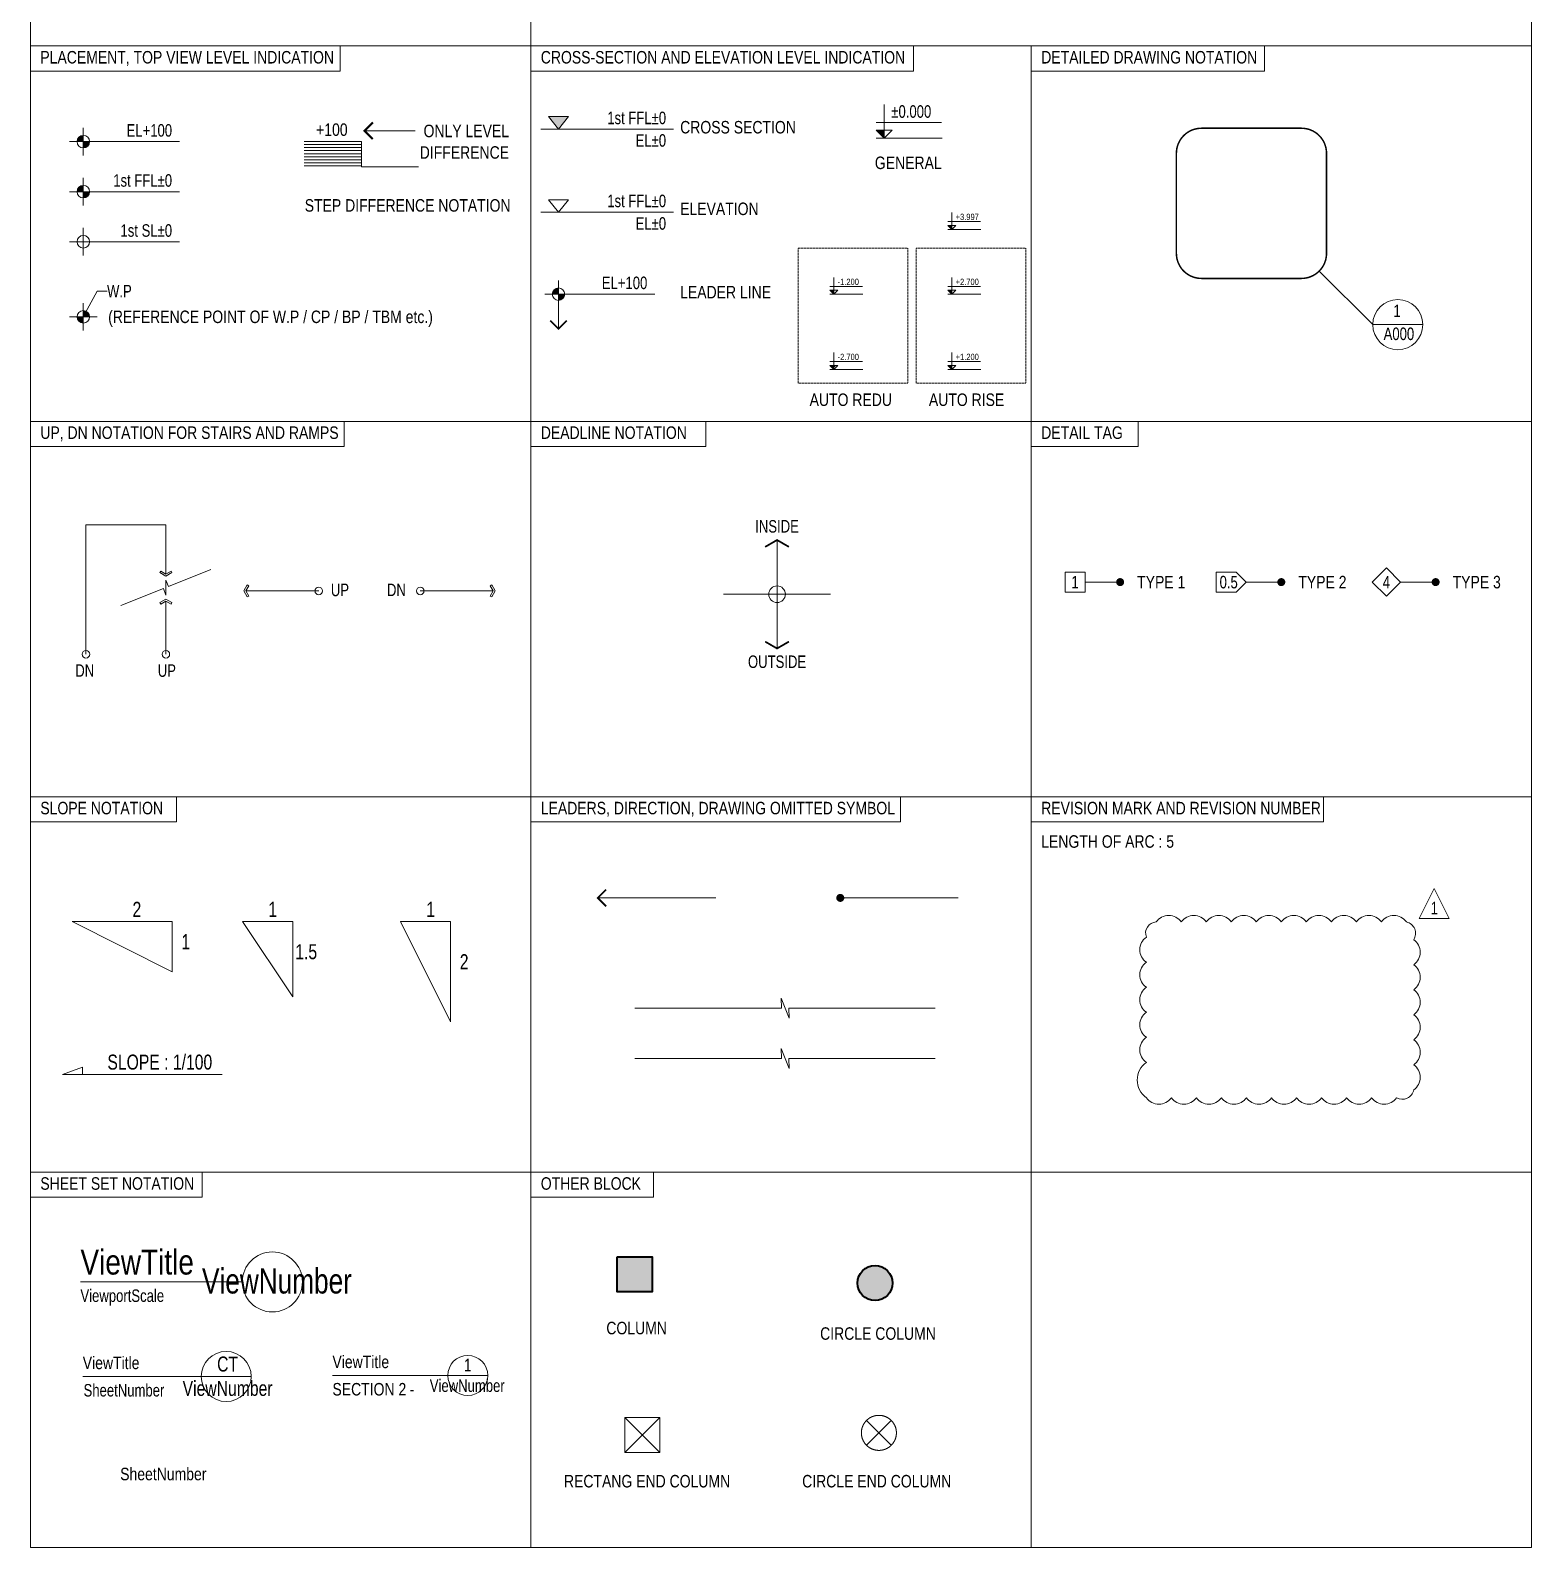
# Model space of a CAD drawing. Header units: millimetres. Extents: x -172050 to 1089997, y 452920 to 1051687.
# Drawn here: x -146596 to -116596, y 455829 to 486142 of the extents above; entities that cross this region are included whole.
import ezdxf
from ezdxf.enums import TextEntityAlignment as Align

# ---------------------------------------------------------------- set-up
doc = ezdxf.new("R2010")
doc.units = ezdxf.units.MM
doc.header["$MEASUREMENT"] = 0
doc.linetypes.add('DASHED', pattern=[3, 2, -1])
doc.linetypes.add('HIDDEN2', pattern=[4.762499999999999, 3.175, -1.5875])
for name, color, linetype, lineweight in [('NDC_FRAME', 7, 'Continuous', 20), ('NDC_S-COLUMN', 4, 'Continuous', 40), ('NDC_S_ANNO', 7, 'Continuous', 20), ('NDC_S_DIM', 1, 'Continuous', 15), ('NDC_S_HATCH COLUMN AND WALL', 251, 'Continuous', 13), ('NDC_S_HIDDEN', 8, 'HIDDEN2', 13), ('NDC_S_OPENING2', 9, 'DASHED', 13), ('NDC_S_SYMBOL', 1, 'Continuous', 15), ('NDC_S_TEXT SYMBOL', 7, 'Continuous', 20), ('NDC_S_THIN LINE', 8, 'Continuous', 9), ('NDC_S_VN TEXT', 7, 'Continuous', 20)]:
    doc.layers.add(name, color=color, linetype=linetype, lineweight=lineweight)
doc.layers.add('NDC_S_REVISION', color=18, linetype='Continuous', lineweight=20, plot=False)
doc.styles.add('NDC_ANNO', font='', dxfattribs={"width": 0.8})
doc.styles.add('NDC_DIM', font='', dxfattribs={"width": 0.75})
doc.styles.add('NDC_VIE TXT', font='arial.ttf', dxfattribs={"width": 0.8})
doc.styles.get('NDC_ANNO').set_extended_font_data('Dotum')
doc.styles.get('NDC_DIM').set_extended_font_data('Dotum')

# ---------------------------------------------------------------- blocks, each defined once
blk = doc.blocks.new('kata_block_CT')
at = {"layer": 'NDC_S_ANNO'}
blk.add_hatch(color=3, dxfattribs=at).paths.add_polyline_path([(0, 1.596954857557648), (-1.612010908633238, 1.596954857557648), (0, 0)])
at = {"layer": 'NDC_S_ANNO', "ltscale": 50}
h = blk.add_hatch(dxfattribs=at)
h.set_pattern_fill('ANSI31', color=256, scale=1.406250541793835, style=0)
h.set_pattern_definition([(45.00000000000001, (0, 5.456968210637569e-12), (-3.157122508925224, 3.157122508925225), [])])
h.paths.add_polyline_path([(0, 1.596954857557648), (0, 0), (1.612010908924276, 1.596954857557648)])
for p, q in [((-1.592704896858777, 3.140833880479477), (11.46947077315417, 3.140833880479477)), ((11.56125648126181, 5.456968210637569e-12), (-1.63869572513795, 5.456968210637569e-12))]:
    blk.add_line(p, q, dxfattribs=at)
for points in [[(0, 6.69495074864426), (0, 0)], [(0, 0), (-1.612010908924276, 1.596954857557648), (0, 1.596954857557648)], [(0, 0), (1.612010908924276, 1.596954857557648), (0, 1.596954857557648)]]:
    blk.add_lwpolyline(points, dxfattribs=at)
at = {"layer": 'NDC_S_ANNO', "color": 8, "ltscale": 50}
blk.add_lwpolyline([(0, 0), (-1.612010908633238, 1.596954857557648), (0, 1.596954857557648)], dxfattribs=at)
at = {"layer": 'NDC_S_TEXT SYMBOL', "color": 3, "style": 'NDC_ANNO', "width": 0.8}
blk.add_attdef('CT', (1.409564409346785, 4.068271311703938), '', height=2.5, dxfattribs=at)
blk = doc.blocks.new('*U173')
at = {"layer": 'NDC_S_ANNO'}
blk.add_line((0, 0), (-32.35554291820154, 0), dxfattribs=at)
blk.add_circle((6, -7.347880794884119e-16), 6, dxfattribs=at)
at = {"layer": 'NDC_S_TEXT SYMBOL', "color": 6, "linetype": 'ByBlock', "lineweight": -2, "style": 'NDC_VIE TXT', "width": 0.8, "flags": 8}
blk.add_attdef('VIEWTITLE', (-32.35554291820154, 1.470649532882817), '', height=5, dxfattribs=at)
at = {"layer": 'NDC_S_TEXT SYMBOL', "color": 0, "linetype": 'ByBlock', "lineweight": -2, "style": 'NDC_ANNO', "width": 0.8, "flags": 8}
blk.add_attdef('NO.', text='', height=5, dxfattribs=at).set_placement((6.916514236014336, 0.2785440091975027), align=Align.MIDDLE)
at = {"layer": 'NDC_S_TEXT SYMBOL', "color": 3, "lineweight": 25, "style": 'NDC_ANNO', "width": 0.8, "flags": 8}
blk.add_attdef('SCALE', (-32.35554291820154, -3.998868953555331), '', height=2.5, dxfattribs=at)
blk = doc.blocks.new('*U174')
at = {"layer": 'NDC_S_ANNO'}
blk.add_line((10, -6.123233995736766e-16), (-23.67175041808426, 0), dxfattribs=at)
blk.add_circle((5, -6.123233995736766e-16), 5, dxfattribs=at)
at = {"layer": 'NDC_S_TEXT SYMBOL', "color": 6, "linetype": 'ByBlock', "lineweight": -2, "style": 'NDC_VIE TXT', "width": 0.8, "flags": 8}
blk.add_attdef('VIEWTITLE', (-23.67175041808426, 1.470649532882817), '', height=2.5, dxfattribs=at)
at = {"layer": 'NDC_S_TEXT SYMBOL', "linetype": 'ByBlock', "lineweight": -2, "style": 'NDC_ANNO', "width": 0.8, "flags": 8}
for tag, p in [('CHITIET', (5.268843111116439, 2.490300879522692)), ('NO.', (5.268843111116439, -2.310829932335765))]:
    blk.add_attdef(tag, text='', height=3, dxfattribs=at).set_placement(p, align=Align.MIDDLE)
at = {"layer": 'NDC_S_TEXT SYMBOL', "color": 3, "lineweight": 25, "style": 'NDC_ANNO', "width": 0.8, "flags": 8}
blk.add_attdef('C/REF', (-23.50983268459007, -3.998868953555331), '', height=2.5, dxfattribs=at)
blk = doc.blocks.new('*U175')
at = {"layer": 'NDC_S_ANNO'}
blk.add_line((4, 0), (-27.04443883454456, 0), dxfattribs=at)
blk.add_circle((0, 0), 4, dxfattribs=at)
at = {"layer": 'NDC_S_TEXT SYMBOL', "color": 0, "linetype": 'ByBlock', "lineweight": -2, "style": 'NDC_VIE TXT', "width": 0.8}
blk.add_attdef('TITLE', (-27.04443883454456, 1.470649532882817), '', height=2.5, dxfattribs=at)
at = {"layer": 'NDC_S_TEXT SYMBOL', "linetype": 'ByBlock', "lineweight": -2, "style": 'NDC_ANNO', "width": 0.8}
blk.add_attdef('DETT', text='', height=2.5, dxfattribs=at).set_placement((0, 2.08916092661093), align=Align.MIDDLE)
at = {"layer": 'NDC_S_TEXT SYMBOL', "color": 6, "linetype": 'ByBlock', "lineweight": -2, "style": 'NDC_VIE TXT', "width": 0.8}
blk.add_attdef('SECTDET2', (-27.04443883454456, -3.998868953555327), '', height=2.5, dxfattribs=at)
at = {"layer": 'NDC_S_TEXT SYMBOL', "color": 3, "lineweight": 25, "style": 'NDC_VIE TXT', "width": 0.8, "flags": 8}
blk.add_attdef('C/REF', (-11.58663159167423, -3.998868953555326), '', height=2.5, dxfattribs=at)
at = {"layer": 'NDC_S_TEXT SYMBOL', "color": 3, "lineweight": 35, "style": 'NDC_ANNO', "width": 0.8}
blk.add_attdef('NUMBER', text='', height=2.5, dxfattribs=at).set_placement((-0.1082291598075997, -1.981368320581264), align=Align.MIDDLE)
blk = doc.blocks.new('Block Callout 3')
at = {"layer": 'NDC_S_TEXT SYMBOL', "color": 6, "ltscale": 0.005, "style": 'NDC_VIE TXT', "width": 0.8, "flags": 8}
blk.add_attdef('NUMBER', (0, 0), '', height=2.5, dxfattribs=at)
blk = doc.blocks.new('CD')
at = {"layer": 'NDC_S_ANNO'}
blk.add_hatch(color=3, dxfattribs=at).paths.add_polyline_path([(5.820766091346741e-10, 159.6954857552046), (-161.2010908627417, 159.6954857552046), (5.820766091346741e-10, -5.529727786779404e-10)])
at = {"layer": 'NDC_S_ANNO', "ltscale": 50}
h = blk.add_hatch(dxfattribs=at)
h.set_pattern_fill('ANSI31', color=256, scale=140.6250541793833, style=0)
h.set_pattern_definition([(45, (5.820766091346741e-10, 0), (-315.7122508925224, 315.7122508925224), [])])
h.paths.add_polyline_path([(5.820766091346741e-10, 159.6954857552046), (5.820766091346741e-10, -5.529727786779404e-10), (161.2010908930097, 159.6954857552046)])
for p, q in [((1156.125648126763, 0), (-163.8695725132129, 0)), ((-159.2704896852956, 314.0833880473947), (1146.947077315999, 314.0833880473947))]:
    blk.add_line(p, q, dxfattribs=at)
for points in [[(5.820766091346741e-10, 669.4950748638657), (5.820766091346741e-10, -5.529727786779404e-10)], [(5.820766091346741e-10, -5.529727786779404e-10), (-161.2010908627417, 159.6954857552046), (5.820766091346741e-10, 159.6954857552046)], [(5.820766091346741e-10, -5.529727786779404e-10), (161.2010908930097, 159.6954857552046), (5.820766091346741e-10, 159.6954857552046)]]:
    blk.add_lwpolyline(points, dxfattribs=at)
at = {"layer": 'NDC_S_TEXT SYMBOL', "color": 3, "style": 'NDC_DIM', "width": 0.7}
blk.add_attdef('COT', (153.9534816145897, 374.6377722059842), '', height=250, dxfattribs=at)
blk = doc.blocks.new('MARK-P1')
at = {"layer": 'NDC_S_ANNO'}
h = blk.add_hatch(color=256, dxfattribs=at)
h.paths.add_polyline_path([(0, 1.249999990686774, 0.4142135623730951), (-1.25, -9.313225746154785e-09), (0, -9.313225746154785e-09)])
h.paths.add_polyline_path([(1.25, -9.313225746154785e-09), (0, -9.313225746154785e-09), (0, -1.250000009313226, 0.4142135623730951)])
for p, q in [((-2.750000007450581, 0), (2.749999992549419, 0)), ((0, 2.75), (0, -2.75))]:
    blk.add_line(p, q, dxfattribs=at)
blk.add_circle((0, 0), 1.25, dxfattribs=at)
blk = doc.blocks.new('MARK-P2')
at = {"layer": 'NDC_S_ANNO'}
for p, q in [((-2.750000007450581, 0), (2.749999992549419, 0)), ((0, 2.750000001862645), (0, -2.75))]:
    blk.add_line(p, q, dxfattribs=at)
blk.add_circle((0, 0), 1.25, dxfattribs=at)
blk = doc.blocks.new('MARK-P3')
at = {"layer": 'NDC_S_ANNO'}
h = blk.add_hatch(color=256, dxfattribs=at)
h.paths.add_polyline_path([(1.249999992549419, -3.725290298461914e-09, 0.4142135623730951), (-7.450580596923828e-09, 1.24999999627471), (-7.450580596923828e-09, -3.725290298461914e-09)])
h.paths.add_polyline_path([(-7.450580596923828e-09, -1.25000000372529), (-7.450580596923828e-09, -3.725290298461914e-09), (-1.250000007450581, -3.725290298461914e-09, 0.4142135623730951)])
for p, q in [((2.75, 0), (-2.75, 0)), ((0, 2.75000000372529), (0, -2.74999999627471))]:
    blk.add_line(p, q, dxfattribs=at)
blk.add_circle((0, 0), 1.25, dxfattribs=at)
blk = doc.blocks.new('MARK4')
at = {"layer": 'NDC_S_ANNO'}
blk.add_line((-5, 0), (5, 0), dxfattribs=at)
blk.add_circle((0, 0), 5, dxfattribs=at)
blk = doc.blocks.new('A$C13D16E50')
at = {"layer": 'NDC_S_ANNO'}
blk.add_hatch(color=256, dxfattribs=at).paths.add_polyline_path([(0, 0), (-2, 2.5), (2, 2.5)])
blk.add_lwpolyline([(0, 0), (-2, 2.5), (2, 2.5)], close=True, dxfattribs=at)
blk = doc.blocks.new('cot')
at = {"layer": 'NDC_S_HATCH COLUMN AND WALL', "ltscale": 0.005}
h = blk.add_hatch(color=256, dxfattribs=at)
h.dxf.hatch_style = 1
h.paths.add_polyline_path([(-0.5000000004942454, 0.4999999990697175), (0.4999999995057546, 0.4999999990692841), (0.4999999994759795, -0.5000000009307168), (-0.5000000005240205, -0.5000000009302834)])
at = {"layer": 'NDC_S-COLUMN', "ltscale": 0.005}
blk.add_lwpolyline([(-0.5000000004942454, 0.4999999990697175), (0.4999999995057546, 0.4999999990692841), (0.4999999994759795, -0.5000000009307168), (-0.5000000005240205, -0.5000000009302834)], close=True, dxfattribs=at)
blk = doc.blocks.new('cottron')
at = {"layer": 'NDC_S_HATCH COLUMN AND WALL'}
h = blk.add_hatch(color=256, dxfattribs=at)
h.dxf.hatch_style = 1
h.paths.add_polyline_path([(-0.500000000509133, -9.304996773096263e-10, 1), (0.499999999490867, -9.304996773096263e-10, 1)])
at = {"layer": 'NDC_S-COLUMN', "ltscale": 0.005}
blk.add_circle((-5.091329580153565e-10, -9.304996774675049e-10), 0.5, dxfattribs=at)
blk = doc.blocks.new('cotdung')
at = {"layer": 'NDC_S_HIDDEN', "ltscale": 100}
for p, q in [((-0.5000000004942454, 0.4999999990697175), (0.4999999994759795, -0.5000000009307168)), ((0.4999999995057546, 0.4999999990692841), (-0.5000000005240205, -0.5000000009302834))]:
    blk.add_line(p, q, dxfattribs=at)
blk.add_lwpolyline([(-0.5000000004942454, 0.4999999990697175), (0.4999999995057546, 0.4999999990692841), (0.4999999994759795, -0.5000000009307168), (-0.5000000005240205, -0.5000000009302834)], close=True, dxfattribs=at)
blk = doc.blocks.new('cottrondung')
at = {"layer": 'NDC_S_HIDDEN', "ltscale": 100}
for p, q in [((-0.3535533911024067, 0.3535533896627742), (0.3535533900841407, -0.3535533915237735)), ((0.3535533900841408, 0.3535533896627742), (-0.3535533911024068, -0.3535533915237734))]:
    blk.add_line(p, q, dxfattribs=at)
blk.add_circle((-5.091329580153565e-10, -9.304996774675049e-10), 0.5, dxfattribs=at)

msp = doc.modelspace()

# ---------------------------------------------------------------- hatches: boundary and pattern name
at = {"layer": 'NDC_S_ANNO'}
h = msp.add_hatch(dxfattribs=at)
h.set_pattern_fill('LINE', color=8, scale=1000, angle=45, style=0)
h.set_pattern_definition([(45, (-4637570889.138605, -1496344001.230007), (-88.38834764831843, 88.38834764831843), [])])
h.paths.add_polyline_path([(-141126.2778343884, 483917.9700820256), (-139981.6453637806, 483917.9700820256), (-139981.6453637806, 483417.9700820256), (-141126.2778343884, 483417.9700820256)])

# ---------------------------------------------------------------- linework, layer by layer
at = {"layer": 'NDC_FRAME'}
for p, q in [((-146595.9951017317, 455829.1402185816), (-146595.9951017317, 500829.1402185816)), ((-136595.9951017317, 500829.1402185816), (-136595.9951017316, 455829.1402185816)), ((-116595.9951017317, 500829.1402185816), (-116595.9951017317, 455829.1402185816)), ((-146595.9951009866, 485829.1402185816), (-116595.9951002416, 485829.1402185816)), ((-140403.5966378259, 485329.1402187679), (-140403.5966378259, 485829.1402185817)), ((-128951.3408903065, 485329.1402187679), (-128951.3408903065, 485829.1402185817)), ((-126595.9951017316, 485829.1402185816), (-126595.9951017317, 455829.1402185816)), ((-121936.089361525, 485329.1402187679), (-121936.089361525, 485829.1402185816)), ((-146595.9950994965, 485329.1402185817), (-140403.5966378259, 485329.1402185817)), ((-136595.9951002416, 485329.1402185817), (-128951.3408903065, 485329.1402185817)), ((-126595.9951009866, 485329.1402185816), (-121936.089361525, 485329.1402185816)), ((-146595.9951002416, 478329.1402185816), (-116595.9950994965, 478329.1402185816)), ((-140325.9280113666, 477829.1402178365), (-140325.9280113666, 478329.1402176503)), ((-133095.9951002416, 477829.1402191404), (-133095.9951002416, 478329.1402189541)), ((-124460.2217448507, 477829.1402193267), (-124460.2217448507, 478329.1402191404)), ((-146595.9950987515, 477829.1402176503), (-140325.9280113666, 477829.1402176503)), ((-136595.9951002416, 477829.1402189541), (-133095.9951002416, 477829.1402189541)), ((-126595.9951002416, 477829.1402191404), (-124460.2217448507, 477829.1402191404)), ((-146595.9950994965, 470829.1402185816), (-116595.9950987514, 470829.1402185816)), ((-143673.8189864512, 470329.1402191404), (-143673.8189864512, 470829.1402189541)), ((-129211.3456033435, 470329.1402191404), (-129211.3456033435, 470829.1402189541)), ((-120753.6091470266, 470329.1402185816), (-120753.6091470266, 470829.1402183953)), ((-146595.9950980064, 470329.1402189541), (-143673.8189864512, 470329.1402189541)), ((-136595.9950980064, 470329.1402189541), (-129211.3456033435, 470329.1402189541)), ((-126595.9950980063, 470329.1402183953), (-120753.6091470266, 470329.1402183953)), ((-146595.9950987514, 463329.1402185816), (-116595.9950980064, 463329.1402185816)), ((-143160.6875666649, 462829.1402191404), (-143160.6875666649, 463329.1402189541)), ((-134144.9589990483, 462829.1402191404), (-134144.9589990483, 463329.1402189542)), ((-146595.9950972613, 462829.1402189541), (-143160.6875666649, 462829.1402189541)), ((-136595.9950972612, 462829.1402189542), (-134144.9589990483, 462829.1402189542)), ((-146595.9950980064, 455829.1402185816), (-116595.9950972613, 455829.1402185816))]:
    msp.add_line(p, q, dxfattribs=at)
at = {"layer": 'NDC_S_ANNO'}
for p, q in [((-139918.0479923514, 484135.5066176985), (-138902.89592019, 484135.5066176985)), ((-133742.0223082061, 484167.2536867795), (-136392.0223082061, 484167.2536867795)), ((-145263.5200221356, 483917.9700807218), (-143613.5200213906, 483917.9700810943)), ((-145263.5200221356, 482917.970080908), (-143613.5200206455, 482917.9700810943)), ((-133742.0223082061, 482508.889922509), (-136392.0223082061, 482508.889922509)), ((-145263.5200221356, 481917.970080908), (-143613.5200206455, 481917.9700810943)), ((-120841.6247127777, 481332.1745997775), (-119771.6737358099, 480262.2236216921)), ((-145263.5200221356, 480931.9206139554), (-145538.5200221356, 480417.970080908)), ((-145263.5200221356, 480931.9206139554), (-145063.5200221356, 480931.9206139554)), ((-135767.0223089512, 480871.8472213086), (-134117.0223082061, 480871.8472216811)), ((-136042.0223082061, 480177.2355706033), (-136042.0223082061, 480596.8472213086)), ((-145484.319819164, 476263.7482988197), (-143887.0267492053, 476263.7482988197)), ((-145484.319819164, 476263.7482988197), (-145484.319819164, 473676.8455904457)), ((-143887.0267492053, 476263.7482988197), (-143887.0267492053, 475278.909920204)), ((-131674.8061923761, 473792.7300849133), (-131674.8061931212, 475959.3967515178)), ((-125519.0608542677, 475118.5396256429), (-124819.0608535227, 475118.5396256429)), ((-121598.984904665, 475118.5396256429), (-122298.984904665, 475118.5396256429)), ((-119214.8768274416, 475118.5396256429), (-118514.8768274416, 475118.5396256429)), ((-143887.0596241471, 473676.8455904457), (-143887.0596234021, 474738.1377526108)), ((-140832.3817793545, 474941.79746234), (-142292.0051504192, 474941.7974627126)), ((-138805.199906629, 474941.79746234), (-137345.5765370545, 474941.7974627126)), ((-130607.680928566, 474876.0634183087), (-132741.9314554412, 474876.0634183087))]:
    msp.add_line(p, q, dxfattribs=at)
for points, const_width in [([(-139751.3813259331, 484302.1732848618), (-139918.0479923514, 484135.5066176985), (-139751.3813259331, 483968.8399512802)], 41.66666666666666), ([(-135875.3556410428, 480343.9022370216), (-136042.0223082061, 480177.2355706033), (-136208.6889746244, 480343.9022370216)], 35), ([(-131912.1458789785, 475822.3686208152), (-131674.8061938662, 475959.3967518904), (-131437.4665072639, 475822.3686200701)], 35), ([(-131912.1458804686, 473929.758217106), (-131674.8061946113, 473792.7300864034), (-131437.466508754, 473929.7582178511)], 35)]:
    msp.add_lwpolyline(points, dxfattribs=dict(at, const_width=const_width))
at = {"layer": 'NDC_S_ANNO', "linetype": 'HIDDEN2', "ltscale": 100, "const_width": 30}
msp.add_lwpolyline([(-120695.1781032806, 481685.7279904667, -0.4142135622276136), (-121195.1781040257, 481185.7279904667), (-123195.1781047707, 481185.7279904667, -0.414213562460384), (-123695.1781047707, 481685.7279904667), (-123695.1781032806, 483685.7279904667, -0.4142135622785321), (-123195.1781040257, 484185.7279904667), (-121195.1781040257, 484185.7279904667, -0.4142135624785692), (-120695.1781032806, 483685.7279904667)], format="xyb", close=True, dxfattribs=at)
at = {"layer": 'NDC_S_ANNO'}
for points in [[(-141126.2778343884, 483917.9700820256), (-139981.6453637806, 483917.9700820256), (-139981.6453637806, 483417.9700820256), (-138837.0128931729, 483417.9700820256)], [(-136042.0223082061, 482508.889922509), (-136242.0223082061, 482758.889922509), (-135842.0223082061, 482758.889922509), (-136042.0223082061, 482508.889922509)], [(-142987.0596241471, 475368.5143813971), (-143838.1465804097, 475028.0795991901), (-143887.0596241471, 475158.5143819932), (-143887.0596241471, 474858.5143819932), (-143935.9726678845, 474988.9491640512), (-144787.0596241471, 474648.5143818441)], [(-143784.2499267575, 475338.0253114286), (-143766.7499032137, 475307.714381862), (-143887.0596241471, 475238.5143816951), (-144007.0596244452, 475307.7964142445), (-143989.5596232531, 475338.107303578), (-143887.0267492053, 475278.909920204), (-143784.2499267575, 475338.0253114286)], [(-125919.0608535227, 475318.539623594), (-125519.0608542677, 475318.5396258291), (-125519.0608535227, 474918.5396254566), (-125919.0608535227, 474918.5396250841), (-125919.0608535227, 475318.539623594)], [(-122498.9849039199, 475318.5396248978), (-122298.984904665, 475118.5396256429), (-122498.9849031749, 474918.539624339), (-122898.9849031749, 474918.5396239665), (-122898.9849031749, 475318.5396224764), (-122498.9849039199, 475318.5396247116)], [(-119780.5622509051, 475118.5396241528), (-119497.7195402909, 475401.3823384923), (-119214.8768274416, 475118.5396256429), (-119497.7195395459, 474835.6969135386), (-119780.5622509051, 475118.5396241528)], [(-142232.8708503661, 475044.6071593571), (-142263.1817791876, 475062.1071825284), (-142332.3817793545, 474941.79746234), (-142263.0997468052, 474821.7974624145), (-142232.7888582167, 474839.2974628616), (-142291.9862408456, 474941.8303372819), (-142232.8708503661, 475044.6071593571)], [(-137404.6919275341, 475044.5742847878), (-137374.3809987125, 475062.0743079591), (-137305.1809985456, 474941.7645877707), (-137374.463031095, 474821.7645878452), (-137404.7739196834, 474839.2645882923), (-137345.5765370545, 474941.7974627126), (-137404.6919275341, 475044.5742847878)], [(-143784.2499267575, 474679.0034525577), (-143766.7499032137, 474709.3143821243), (-143887.0596241471, 474778.5143822912), (-144007.0596244452, 474709.2323497418), (-143989.5596232531, 474678.9214604083), (-143887.0267492053, 474738.1188437823), (-143784.2499267575, 474679.0034525577)], [(-145552.8544913111, 465279.487307351), (-145552.8544913111, 465429.4873075373), (-145952.8544913111, 465279.487307351), (-142761.6588394222, 465279.487307351)]]:
    msp.add_lwpolyline(points, dxfattribs=at)
at = {"layer": 'NDC_S_ANNO', "const_width": 80}
for points in [[(-124859.0608533737, 475118.5396260154, 1), (-124779.0608536717, 475118.5396260154, 1)], [(-121638.984904516, 475118.5396260154, 1), (-121558.984904814, 475118.5396260154, 1)], [(-118554.8768272926, 475118.5396260154, 1), (-118474.8768275906, 475118.5396260154, 1)]]:
    msp.add_lwpolyline(points, format="xyb", close=True, dxfattribs=at)
at = {"layer": 'NDC_S_ANNO'}
for points in [[(-143759.9084208784, 468335.3577734716), (-143759.9084208784, 467335.3577734716), (-145759.9084208784, 468335.3577734716)], [(-141353.4349213419, 468335.3577721677), (-141353.4349213419, 466835.3577721677), (-142353.4349213419, 468335.3577721677)], [(-138197.2563038645, 468335.3577734716), (-138197.2563038645, 466335.3577734716), (-139197.2563038645, 468335.3577734716)]]:
    msp.add_lwpolyline(points, close=True, dxfattribs=at)
for centre, radius in [((-140832.3817793545, 474941.79746234), 75), ((-138805.199906629, 474941.79746234), 75), ((-131674.8061931212, 474876.0634190537), 166.6666666666667), ((-145484.319819164, 473676.8455904457), 75), ((-143887.0596241471, 473676.8455904457), 75)]:
    msp.add_circle(centre, radius, dxfattribs=at)
at = {"layer": 'NDC_S_OPENING2', "ltscale": 10, "elevation": -5.332111246215604e-07}
for points in [[(-131253.7544977862, 481789.7479125123), (-129062.8134914424, 481789.7479125123), (-129062.8134914424, 479092.9027852776), (-131253.7544977862, 479092.9027852776)], [(-128894.8652732481, 481789.7479125123), (-126703.9242669043, 481789.7479125123), (-126703.9242669043, 479092.9027852776), (-128894.8652732481, 479092.9027852776)]]:
    msp.add_lwpolyline(points, close=True, dxfattribs=at)
at = {"layer": 'NDC_S_REVISION'}
msp.add_lwpolyline([(-118542.3938614758, 468999.1574051424), (-118842.3938614758, 468399.1574051424), (-118242.3938614758, 468399.1574051424)], close=True, dxfattribs=at)
msp.add_lwpolyline([(-124294.6892469422, 464817.9928022278, 0.52056705), (-123794.6892469422, 464817.9928022278, 0.52056705), (-123294.6892469422, 464817.9928022278, 0.52056705), (-122794.6892469422, 464817.9928022278, 0.52056705), (-122294.6892469422, 464817.9928022278, 0.52056705), (-121794.6892469422, 464817.9928022278, 0.52056705), (-121294.6892469422, 464817.9928022278, 0.52056705), (-120794.6892469422, 464817.9928022278, 0.52056705), (-120294.6892469422, 464817.9928022278, 0.52056705), (-119794.6892469422, 464817.9928022278, 0.52056705), (-119294.6892469422, 464817.9928022278, 0.52056705), (-118951.9908842444, 464975.29443953, 0.52056705), (-118951.9908842444, 465475.29443953, 0.52056705), (-118951.9908842444, 465975.29443953, 0.52056705), (-118951.9908842444, 466475.29443953, 0.52056705), (-118951.9908842444, 466975.29443953, 0.52056705), (-118951.9908842444, 467475.29443953, 0.52056705), (-118951.9908842444, 467975.29443953, 0.52056705), (-119098.6003641167, 468328.6849596577, 0.52056705), (-119598.6003641167, 468328.6849596577, 0.52056705), (-120098.6003641167, 468328.6849596577, 0.52056705), (-120598.6003641167, 468328.6849596577, 0.52056705), (-121098.6003641167, 468328.6849596577, 0.52056705), (-121598.6003641167, 468328.6849596577, 0.52056705), (-122098.6003641167, 468328.6849596577, 0.52056705), (-122598.6003641167, 468328.6849596577, 0.52056705), (-123098.6003641167, 468328.6849596577, 0.52056705), (-123598.6003641167, 468328.6849596577, 0.52056705), (-124098.6003641167, 468328.6849596577, 0.52056705), (-124294.6892469422, 468024.7738424833, 0.52056705), (-124294.6892469422, 467524.7738424833, 0.52056705), (-124294.6892469422, 467024.7738424833, 0.52056705), (-124294.6892469422, 466524.7738424833, 0.52056705), (-124294.6892469422, 466024.7738424833, 0.52056705), (-124294.6892469422, 465524.7738424833, 0.52056705)], format="xyb", close=True, dxfattribs=at)
at = {"layer": 'NDC_S_SYMBOL'}
for p, q in [((-135256.8143874183, 468809.9021275489), (-132901.3937718942, 468809.9021275489)), ((-130411.3444179072, 468809.9021275489), (-128055.9238023832, 468809.9021275489))]:
    msp.add_line(p, q, dxfattribs=at)
at = {"layer": 'NDC_S_SYMBOL', "const_width": 35}
msp.add_lwpolyline([(-135090.147721, 468643.2354609443), (-135256.8143874183, 468809.9021275489), (-135090.147721, 468976.5687943397)], dxfattribs=at)
at = {"layer": 'NDC_S_SYMBOL', "const_width": 80}
msp.add_lwpolyline([(-130451.3444177582, 468809.9021279214, 1), (-130371.3444180563, 468809.9021279214, 1)], format="xyb", close=True, dxfattribs=at)
at = {"layer": 'NDC_S_SYMBOL'}
for points in [[(-134513.6226303274, 466604.1446798844), (-131589.274804979, 466604.1446798844), (-131593.6226307745, 466804.1446798844), (-131433.6226298804, 466404.1446795118), (-131437.9704564209, 466604.1446798844), (-128513.6226303274, 466604.1446798844)], [(-134513.6226303274, 465604.1446798844), (-131589.274804979, 465604.1446798844), (-131593.6226307745, 465804.1446798844), (-131433.6226298804, 465404.1446795118), (-131437.9704564209, 465604.1446798844), (-128513.6226303274, 465604.1446798844)]]:
    msp.add_lwpolyline(points, dxfattribs=at)

# ---------------------------------------------------------------- block references
at = {"xscale": 700, "yscale": 700}
for name, p in [('cot', (-134521.3259361077, 461288.2202996835)), ('cotdung', (-134367.4000374384, 458082.6316446431))]:
    msp.add_blockref(name, p, dxfattribs=at)
at = {"xscale": 700, "yscale": 700, "zscale": 700}
for name, p in [('cottron', (-129717.2442199692, 461113.7709182011)), ('cottrondung', (-129639.9220737764, 458122.4135728147))]:
    msp.add_blockref(name, p, dxfattribs=at)
at = {"ltscale": 0.005}
ref = msp.add_blockref('Block Callout 3', (-144800.6014392338, 457175.2915767415), dxfattribs=dict(at, xscale=100, yscale=100, zscale=100))
ref.add_attrib('NUMBER', 'SheetNumber', (-144800.6014392338, 457175.2915767415), dxfattribs={"layer": 'NDC_S_TEXT SYMBOL', "color": 6, "ltscale": 0.005, "height": 250, "style": 'NDC_VIE TXT', "width": 0.8})
at = {"layer": 'NDC_S_ANNO', "xscale": 100, "yscale": 100, "zscale": 100}
for name, p in [('A$C13D16E50', (-136042.0223082061, 484167.2536867795)), ('MARK-P1', (-145538.5200213906, 483917.9700807218)), ('MARK-P1', (-145538.5200213906, 482917.970080908)), ('MARK-P2', (-145538.5200213906, 481917.970080908)), ('MARK-P1', (-136042.0223082061, 480871.8472213086)), ('MARK4', (-119271.6737358099, 480262.2236216921)), ('MARK-P3', (-145538.5200221356, 480417.970080908))]:
    msp.add_blockref(name, p, dxfattribs=at)
msp.add_blockref('kata_block_CT', (-129532.6540301837, 483988.4158466992), dxfattribs=at).add_auto_attribs({'CT': '%%p0.000'})
at = {"layer": 'NDC_S_ANNO'}
ref = msp.add_blockref('*U173', (-142359.5323515303, 461137.9504065546), dxfattribs=dict(at, xscale=100, yscale=100, zscale=100))
ref.add_attrib('VIEWTITLE', 'ViewTitle', (-145595.0866433505, 461285.0153598429), dxfattribs={"layer": 'NDC_S_TEXT SYMBOL', "color": 6, "linetype": 'ByBlock', "lineweight": -2, "height": 500, "style": 'NDC_VIE TXT', "width": 0.8})
ref.add_attrib('NO.', 'ViewNumber', dxfattribs={"layer": 'NDC_S_TEXT SYMBOL', "color": 0, "linetype": 'ByBlock', "lineweight": -2, "height": 500, "style": 'NDC_ANNO', "width": 0.8}).set_placement((-141667.8809279289, 461165.8048074744), align=Align.MIDDLE)
ref.add_attrib('SCALE', 'ViewportScale', (-145595.0866433505, 460738.0635111991), dxfattribs={"layer": 'NDC_S_TEXT SYMBOL', "color": 3, "lineweight": 25, "height": 250, "style": 'NDC_ANNO', "width": 0.8})
at = {"layer": 'NDC_S_DIM'}
ref = msp.add_blockref('CD', (-128182.265695427, 482165.1903797007), dxfattribs=dict(at, xscale=0.5, yscale=0.5, zscale=0.5))
ref.add_attrib('COT', '+3.997', (-128105.2889546197, 482352.5092658037), dxfattribs={"layer": '0', "color": 3, "height": 125, "style": 'NDC_DIM', "width": 0.75})
ref = msp.add_blockref('CD', (-130541.1549199651, 480867.9116487182), dxfattribs=dict(at, xscale=0.5, yscale=0.5, zscale=0.5))
ref.add_attrib('COT', '-1.200', (-130464.1781791578, 481055.2305348212), dxfattribs={"layer": '0', "color": 3, "height": 125, "style": 'NDC_DIM', "width": 0.75})
ref = msp.add_blockref('CD', (-128182.265695427, 480867.9116487182), dxfattribs=dict(at, xscale=0.5, yscale=0.5, zscale=0.5))
ref.add_attrib('COT', '+2.700', (-128105.2889546197, 481055.2305348212), dxfattribs={"layer": '0', "color": 3, "height": 125, "style": 'NDC_DIM', "width": 0.75})
ref = msp.add_blockref('CD', (-130541.1549199651, 479367.9116487182), dxfattribs=dict(at, xscale=0.5, yscale=0.5, zscale=0.5))
ref.add_attrib('COT', '-2.700', (-130464.1781791578, 479555.2305348212), dxfattribs={"layer": '0', "color": 3, "height": 125, "style": 'NDC_DIM', "width": 0.75})
ref = msp.add_blockref('CD', (-128182.2656954276, 479367.9116487177), dxfattribs=dict(at, xscale=0.5, yscale=0.5, zscale=0.5))
ref.add_attrib('COT', '+1.200', (-128105.2889546203, 479555.2305348207), dxfattribs={"layer": '0', "color": 3, "height": 125, "style": 'NDC_DIM', "width": 0.75})
at = {"layer": 'NDC_S_THIN LINE'}
ref = msp.add_blockref('*U174', (-143181.2880964152, 459248.3380935667), dxfattribs=dict(at, xscale=100, yscale=100, zscale=100))
ref.add_attrib('VIEWTITLE', 'ViewTitle', (-145548.4631382236, 459395.403046855), dxfattribs={"layer": 'NDC_S_TEXT SYMBOL', "color": 6, "linetype": 'ByBlock', "lineweight": -2, "height": 250, "style": 'NDC_VIE TXT', "width": 0.8})
ref.add_attrib('CHITIET', 'CT', dxfattribs={"layer": 'NDC_S_TEXT SYMBOL', "linetype": 'ByBlock', "lineweight": -2, "height": 300, "style": 'NDC_ANNO', "width": 0.8}).set_placement((-142654.4037853035, 459497.368181519), align=Align.MIDDLE)
ref.add_attrib('C/REF', 'SheetNumber', (-145532.2713648742, 458848.4511982112), dxfattribs={"layer": 'NDC_S_TEXT SYMBOL', "color": 3, "lineweight": 25, "height": 250, "style": 'NDC_ANNO', "width": 0.8})
ref.add_attrib('NO.', 'ViewNumber', dxfattribs={"layer": 'NDC_S_TEXT SYMBOL', "linetype": 'ByBlock', "lineweight": -2, "height": 300, "style": 'NDC_ANNO', "width": 0.8}).set_placement((-142654.4037853035, 459017.2551003331), align=Align.MIDDLE)
ref = msp.add_blockref('*U175', (-137854.9204483712, 459268.801827681), dxfattribs=dict(at, xscale=100, yscale=100, zscale=100))
ref.add_attrib('TITLE', 'ViewTitle', (-140559.3643318256, 459415.8667809693), dxfattribs={"layer": 'NDC_S_TEXT SYMBOL', "color": 0, "linetype": 'ByBlock', "lineweight": -2, "height": 250, "style": 'NDC_VIE TXT', "width": 0.8})
ref.add_attrib('SECTDET2', 'SECTION 2', (-140559.3643318256, 458868.9149323255), dxfattribs={"layer": 'NDC_S_TEXT SYMBOL', "color": 6, "linetype": 'ByBlock', "lineweight": -2, "height": 250, "style": 'NDC_VIE TXT', "width": 0.8})
ref.add_attrib('DETT', '1', dxfattribs={"layer": 'NDC_S_TEXT SYMBOL', "linetype": 'ByBlock', "lineweight": -2, "height": 250, "style": 'NDC_ANNO', "width": 0.8}).set_placement((-137854.9204483712, 459477.7179203421), align=Align.MIDDLE)
ref.add_attrib('NUMBER', 'ViewNumber', dxfattribs={"layer": 'NDC_S_TEXT SYMBOL', "color": 3, "lineweight": 35, "height": 250, "style": 'NDC_ANNO', "width": 0.8}).set_placement((-137865.7433643519, 459070.6649956229), align=Align.MIDDLE)
ref.add_attrib('C/REF', '-', (-139013.5836075386, 458868.9149323255), dxfattribs={"layer": 'NDC_S_TEXT SYMBOL', "color": 3, "lineweight": 25, "height": 250, "style": 'NDC_VIE TXT', "width": 0.8})

# ---------------------------------------------------------------- texts
at = {"layer": 'NDC_S_ANNO', "style": 'NDC_ANNO', "width": 0.8}
for s, p in [('EL+100', (-143763.5200213906, 484142.9700805355)), ('1st FFL%%P0', (-143763.5200213906, 483142.9700805355)), ('1st SL%%P0', (-143763.5200213906, 482142.9700807218))]:
    msp.add_text(s, height=250, dxfattribs=at).set_placement(p, align=Align.MIDDLE_RIGHT)
msp.add_text('W.P', height=250, dxfattribs=at).set_placement((-145063.5200221356, 480931.9206139554), align=Align.MIDDLE_LEFT)
at = {"layer": 'NDC_S_REVISION', "style": 'NDC_ANNO', "width": 0.8}
msp.add_text('1', height=250, dxfattribs=at).set_placement((-118542.3938614758, 468607.0035018592), align=Align.MIDDLE)
at = {"layer": 'NDC_S_TEXT SYMBOL', "style": 'NDC_ANNO', "width": 0.8}
for s, height, p in [('1st FFL%%P0', 250, (-133892.0223074611, 484392.2536862207)), ('EL%%P0', 250, (-133892.0223074611, 483942.2536864069)), ('1st FFL%%P0', 250, (-133892.0223089512, 482733.889921764)), ('EL%%P0', 250, (-133892.0223089512, 482283.8899219502)), ('EL+100', 250, (-134267.0223082061, 481096.8472211224)), ('SLOPE : 1/100', 300, (-142961.6588394222, 465529.487307351))]:
    msp.add_text(s, height=height, dxfattribs=at).set_placement(p, align=Align.MIDDLE_RIGHT)
for s, p in [('1', (-119358.7880475646, 480537.4302749071)), ('UP', (-140590.9751866278, 474962.9101170707)), ('DN', (-139469.8183942852, 474962.9101170707)), (' DN', (-145770.6796195623, 473351.2584908414)), ('UP', (-144049.723802906, 473351.2584908414))]:
    msp.add_text(s, height=250, dxfattribs=at).set_placement(p, align=Align.MIDDLE_LEFT)
msp.add_text('A000', height=250, dxfattribs=at).set_placement((-119248.6418998068, 480079.3009389672), align=Align.MIDDLE)
for s, height, p in [('INSIDE', 250, (-131674.8061931212, 476233.1510729291)), ('1', 250, (-125719.0608542677, 475118.5396248978)), ('0.5', 250, (-122649.8218857529, 475118.5396237802)), ('4', 250, (-119497.7195395459, 475118.5396247116)), ('OUTSIDE', 250, (-131674.8061923761, 473528.0887535908)), ('2 ', 300, (-144422.9928988097, 468581.5056208334)), ('1', 300, (-141753.4349198518, 468581.5056208334)), ('1', 300, (-138597.2563038645, 468581.5056208334)), ('1', 300, (-143489.7870401916, 467935.3577734716)), ('1.5', 300, (-141083.313539165, 467735.3577734716)), ('2', 300, (-137927.1349231777, 467535.3577734716))]:
    msp.add_text(s, height=height, dxfattribs=at).set_placement(p, align=Align.MIDDLE_CENTER)
at = {"layer": 'NDC_S_VN TEXT', "color": 3, "style": 'NDC_VIE TXT', "width": 0.8}
for s, p in [('PLACEMENT, TOP VIEW LEVEL INDICATION', (-146395.9950994965, 485604.1402185817)), ('CROSS-SECTION AND ELEVATION LEVEL INDICATION', (-136395.9951002416, 485604.1402185817)), ('DETAILED DRAWING NOTATION', (-126395.9951009866, 485604.1402185816)), ('CROSS SECTION', (-133611.1219071303, 484206.4367258114)), ('GENERAL', (-129720.3475174517, 483495.0807035447)), ('STEP DIFFERENCE NOTATION', (-141113.169002213, 482644.2752307762)), ('ELEVATION', (-133611.1219071303, 482575.734961601)), ('LEADER LINE', (-133611.1219071303, 480911.0302603405)), ('(REFERENCE POINT OF W.P / CP / BP / TBM etc.)', (-145040.2568865832, 480418.3964716751)), ('AUTO REDU', (-131024.0196282751, 478762.2032930224)), ('AUTO RISE', (-128640.7439581048, 478762.2032930224)), ('UP, DN NOTATION FOR STAIRS AND RAMPS', (-146395.9950987515, 478104.1402176503)), ('DEADLINE NOTATION', (-136395.9951002416, 478104.1402189541)), ('DETAIL TAG', (-126395.9951002416, 478104.1402191404)), ('TYPE 1', (-124479.0217427546, 475118.5396260154)), ('TYPE 2', (-121258.9457938969, 475118.5396260154)), ('TYPE 3', (-118174.8377166734, 475118.5396260154)), ('SLOPE NOTATION', (-146395.9950980064, 470604.1402189541)), ('LEADERS, DIRECTION, DRAWING OMITTED SYMBOL', (-136395.9950980064, 470604.1402189541)), ('REVISION MARK AND REVISION NUMBER', (-126395.9950980063, 470604.1402183953)), ('LENGTH OF ARC : 5', (-126395.9950987514, 469936.5633296329)), ('SHEET SET NOTATION', (-146395.9950972613, 463104.1402189541)), ('OTHER BLOCK', (-136395.9950972612, 463104.1402189542)), ('COLUMN', (-135086.059563347, 460216.0016448983)), ('CIRCLE COLUMN', (-130814.0647322073, 460106.5830369706)), ('RECTANG END COLUMN', (-135932.7691163992, 457157.0121243671)), ('CIRCLE END COLUMN', (-131173.1248931701, 457157.0121243671))]:
    msp.add_text(s, height=250, dxfattribs=at).set_placement(p, align=Align.MIDDLE_LEFT)
at = {"layer": 'NDC_S_VN TEXT', "style": 'NDC_VIE TXT', "width": 0.8}
msp.add_text('+100', height=250, dxfattribs=at).set_placement((-140570.6747802225, 484157.8151982758), align=Align.MIDDLE_CENTER)
at = {"layer": 'NDC_S_VN TEXT', "color": 3, "style": 'NDC_VIE TXT', "width": 0.8}
for s, p in [('ONLY LEVEL', (-137030.3492661826, 484132.0011815537)), ('DIFFERENCE', (-137030.3492661826, 483701.8478272987))]:
    msp.add_text(s, height=250, dxfattribs=at).set_placement(p, align=Align.MIDDLE_RIGHT)

doc.saveas('drawing.dxf')
